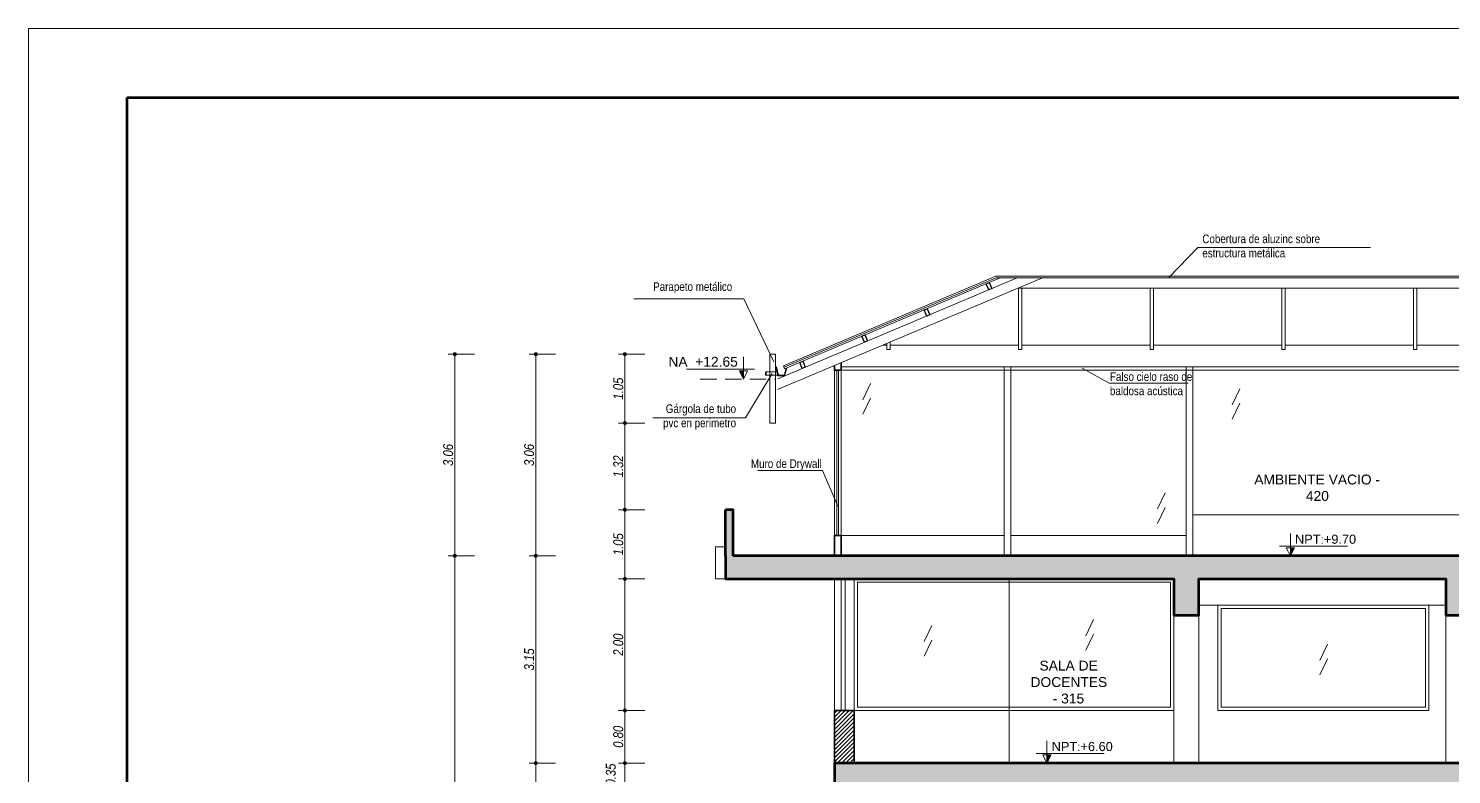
# Model space of a CAD drawing. Header units: inches. Extents: x 140 to 978, y -82 to 38.
# Drawn here: x 602.93 to 624.54, y -38.56 to -27.23 of the extents above; entities that cross this region are included whole.
import ezdxf

# ---------------------------------------------------------------- set-up
doc = ezdxf.new("R2010")
doc.units = ezdxf.units.IN
doc.header["$MEASUREMENT"] = 0
doc.linetypes.add('DASHED2', pattern=[0.375, 0.25, -0.125])
doc.layers.get('0').update_dxf_attribs({"lineweight": 0})
for name, color, linetype, lineweight in [('UNSAAC CUBIERTAS', 22, 'Continuous', 0), ('UNSAAC- CORREAS', 42, 'Continuous', 30), ('UNSAAC- ROTULO', 7, 'Continuous', 60), ('UNSAAC-CORTE ESTRUCTURA', 7, 'Continuous', 70), ('UNSAAC-CORTE MURO', 42, 'Continuous', 35), ('UNSAAC-COTA', 48, 'Continuous', 0), ('UNSAAC-FACHADA(2DO PLANO)', 7, 'Continuous', 30), ('UNSAAC-LINEA 0.00', 251, 'Continuous', 0), ('UNSAAC-LLAMADOS', 88, 'Continuous', 0), ('UNSAAC-MUEBLE', 254, 'Continuous', 0), ('UNSAAC-MURETE', 146, 'Continuous', 20), ('UNSAAC-PROYECCIONES', 38, 'DASHED2', 0), ('UNSAAC-TEXTOS', 250, 'Continuous', 0), ('UNSAAC-TEXTURAS', 250, 'Continuous', 0), ('UNSAAC-VANOS', 24, 'Continuous', 0)]:
    doc.layers.add(name, color=color, linetype=linetype, lineweight=lineweight)
doc.styles.add('5mm', font='GOTHIC.TTF', dxfattribs={"height": 5})
doc.styles.add('narrow', font='')
doc.styles.get("Standard").update_dxf_attribs({"font": 'arial.ttf'})
doc.styles.get('narrow').set_extended_font_data('Arial Narrow', italic=True)
doc.dimstyles.new('1EN75', dxfattribs={"dimtxt": 0.15, "dimasz": 0.06, "dimexe": 0.1, "dimexo": 0.15, "dimgap": 0.025, "dimtad": 1, "dimzin": 1, "dimdsep": 46, "dimtxsty": 'narrow', "dimblk": 'DOT', "dimcen": 0.1, "dimclrd": 256, "dimclre": 256, "dimclrt": 256, "dimaunit": 1, "dimadec": 3, "dimazin": 0, "dimtfac": 1, "dimtmove": 2, "dimatfit": 3, "dimldrblk": 'ARCHTICK', "dimfxl": 0.3, "dimfxlon": 1, "dimtolj": 1, "dimtzin": 0, "dimlwd": 0, "dimlwe": 0, "dimarcsym": 0})
pattern_1 = [(95, (-75.50643, 3.20873), (0.275776, 0.23140354), [0.0375, -0.4125]), (40, (-75.50643, 3.20873), (-0.31499608, 0.21688407), [0.03, -0.33]), (145.451444, (-75.48345, 3.228), (-0.03922008, 0.44828761), [0.0318701, -0.35057106]), (91.1842, (-75.57714, 3.27944), (0.4358467, 0.3188069), [0.05625, -0.61875]), (141.635635, (-75.5408, 3.306), (-0.01395003, 0.67485583), [0.04780517, -0.5258569]), (36.18416, (-75.57714, 3.27944), (-0.01395003, 0.67485583), [0.045, -0.495]), (66, (-75.5241, 3.29712), (0.35338579, 0.06869124), [0.0375, -0.4125]), (11, (-75.5241, 3.29712), (-0.1703543, 0.34240422), [0.03, -0.33]), (116.451445, (-75.49466, 3.30285), (0.18303149, 0.41109545), [0.0318701, -0.35057106]), (82.5, (-75.50643, 3.20873), (-0.113396593, 0.121994909), [0, -0.326, 0, -0.335, 0, -0.33125]), (52.5, (-75.50643, 3.20873), (-0.04643647, 0.232454725), [0, -0.191, 0, -0.3185, 0, -0.12625]), (12.5, (-75.58527, 3.12989), (0.196709084, 0.18076038), [0, -0.125, 0, -0.39, 0, -0.5175]), (2.5, (-75.62063, 3.09454), (0.17079499, 0.2415799), [0, -0.1625, 0, -0.259, 0, -0.3675])]

# ---------------------------------------------------------------- blocks, each defined once
blk = doc.blocks.new('A$C60F52226')
at = {"layer": 'UNSAAC-TEXTOS'}
h = blk.add_hatch(color=0, dxfattribs=at)
h.dxf.hatch_style = 1
h.paths.add_polyline_path([(0.062, 0.123), (0, 0.123), (0, 0)])
at = {"layer": 'UNSAAC-TEXTOS', "color": 0}
for p, q in [((0, 0), (0, 0.339)), ((-0.165, 0.148), (0.867, 0.148)), ((-0.062, 0.123), (0.062, 0.123))]:
    blk.add_line(p, q, dxfattribs=at)
blk.add_lwpolyline([(-0.062, 0.123), (0, 0), (0.062, 0.123)], dxfattribs=at)
blk = doc.blocks.new('_Dot')
at = {"color": 0, "linetype": 'ByBlock', "lineweight": -2}
blk.add_line((-0.5, 0), (-1, 0), dxfattribs=at)
at = {"color": 0, "linetype": 'ByBlock', "const_width": 0.5}
blk.add_lwpolyline([(-0.25, 0, 1), (0.25, 0, 1)], format="xyb", close=True, dxfattribs=at)
blk = doc.blocks.new('*D888')
at = {"layer": 'Defpoints', "color": 0, "ltscale": 2.5, "transparency": 16777216}
for p in [(611.986, -38.389), (615.166, -38.389), (615.166, -38.739)]:
    blk.add_point(p, dxfattribs=at)
at = {"layer": 'UNSAAC-COTA', "lineweight": 0, "ltscale": 2.5, "transparency": 16777216}
for p, q in [((612.286, -38.389), (611.886, -38.389)), ((611.986, -38.679), (611.986, -38.449)), ((612.286, -38.739), (611.886, -38.739))]:
    blk.add_line(p, q, dxfattribs=at)
at = {"layer": 'UNSAAC-COTA', "lineweight": 0, "ltscale": 2.5, "transparency": 16777216, "xscale": 0.06, "yscale": 0.06, "zscale": 0.06}
for p, rotation in [((611.986, -38.389), 90), ((611.986, -38.739), 270)]:
    blk.add_blockref('_Dot', p, dxfattribs=dict(at, rotation=rotation))
at = {"layer": 'UNSAAC-COTA', "ltscale": 2.5, "transparency": 16777216, "insert": (611.772, -38.564), "char_height": 0.15, "attachment_point": 5, "rotation": 90, "style": 'narrow'}
blk.add_mtext('\\A1;0.35', dxfattribs=at)
blk = doc.blocks.new('_ArchTick')
at = {"layer": 'UNSAAC-FACHADA(2DO PLANO)', "color": 0, "const_width": 0.15}
blk.add_lwpolyline([(-0.5, -0.5), (0.5, 0.5)], dxfattribs=at)
blk = doc.blocks.new('*D889')
at = {"layer": 'Defpoints', "color": 0, "ltscale": 2.5, "transparency": 16777216}
for p in [(611.986, -37.589), (615.166, -37.589), (615.166, -38.389)]:
    blk.add_point(p, dxfattribs=at)
at = {"layer": 'UNSAAC-COTA', "lineweight": 0, "ltscale": 2.5, "transparency": 16777216}
for p, q in [((612.286, -37.589), (611.886, -37.589)), ((611.986, -38.329), (611.986, -37.649)), ((612.286, -38.389), (611.886, -38.389))]:
    blk.add_line(p, q, dxfattribs=at)
at = {"layer": 'UNSAAC-COTA', "lineweight": 0, "ltscale": 2.5, "transparency": 16777216, "xscale": 0.06, "yscale": 0.06, "zscale": 0.06}
for p, rotation in [((611.986, -37.589), 90), ((611.986, -38.389), 270)]:
    blk.add_blockref('_Dot', p, dxfattribs=dict(at, rotation=rotation))
at = {"layer": 'UNSAAC-COTA', "ltscale": 2.5, "transparency": 16777216, "insert": (611.885, -37.989), "char_height": 0.15, "attachment_point": 5, "rotation": 90, "style": 'narrow'}
blk.add_mtext('\\A1;0.80', dxfattribs=at)
blk = doc.blocks.new('*D890')
at = {"layer": 'Defpoints', "color": 0, "ltscale": 2.5, "transparency": 16777216}
for p in [(611.986, -35.589), (615.166, -35.589), (615.166, -37.589)]:
    blk.add_point(p, dxfattribs=at)
at = {"layer": 'UNSAAC-COTA', "lineweight": 0, "ltscale": 2.5, "transparency": 16777216}
for p, q in [((612.286, -35.589), (611.886, -35.589)), ((611.986, -37.529), (611.986, -35.649)), ((612.286, -37.589), (611.886, -37.589))]:
    blk.add_line(p, q, dxfattribs=at)
at = {"layer": 'UNSAAC-COTA', "lineweight": 0, "ltscale": 2.5, "transparency": 16777216, "xscale": 0.06, "yscale": 0.06, "zscale": 0.06}
for p, rotation in [((611.986, -35.589), 90), ((611.986, -37.589), 270)]:
    blk.add_blockref('_Dot', p, dxfattribs=dict(at, rotation=rotation))
at = {"layer": 'UNSAAC-COTA', "ltscale": 2.5, "transparency": 16777216, "insert": (611.885, -36.589), "char_height": 0.15, "attachment_point": 5, "rotation": 90, "style": 'narrow'}
blk.add_mtext('\\A1;2.00', dxfattribs=at)
blk = doc.blocks.new('*D891')
at = {"layer": 'Defpoints', "color": 0, "ltscale": 2.5, "transparency": 16777216}
for p in [(611.986, -34.539), (613.511, -34.539), (615.166, -35.589)]:
    blk.add_point(p, dxfattribs=at)
at = {"layer": 'UNSAAC-COTA', "lineweight": 0, "ltscale": 2.5, "transparency": 16777216}
for p, q in [((612.286, -34.539), (611.886, -34.539)), ((611.986, -35.529), (611.986, -34.599)), ((612.286, -35.589), (611.886, -35.589))]:
    blk.add_line(p, q, dxfattribs=at)
at = {"layer": 'UNSAAC-COTA', "lineweight": 0, "ltscale": 2.5, "transparency": 16777216, "xscale": 0.06, "yscale": 0.06, "zscale": 0.06}
for p, rotation in [((611.986, -34.539), 90), ((611.986, -35.589), 270)]:
    blk.add_blockref('_Dot', p, dxfattribs=dict(at, rotation=rotation))
at = {"layer": 'UNSAAC-COTA', "ltscale": 2.5, "transparency": 16777216, "insert": (611.885, -35.064), "char_height": 0.15, "attachment_point": 5, "rotation": 90, "style": 'narrow'}
blk.add_mtext('\\A1;1.05', dxfattribs=at)
blk = doc.blocks.new('*D892')
at = {"layer": 'Defpoints', "color": 0, "ltscale": 2.5, "transparency": 16777216}
for p in [(611.986, -33.222), (614.187, -33.222), (613.511, -34.539)]:
    blk.add_point(p, dxfattribs=at)
at = {"layer": 'UNSAAC-COTA', "lineweight": 0, "ltscale": 2.5, "transparency": 16777216}
for p, q in [((612.286, -33.222), (611.886, -33.222)), ((611.986, -34.479), (611.986, -33.282)), ((612.286, -34.539), (611.886, -34.539))]:
    blk.add_line(p, q, dxfattribs=at)
at = {"layer": 'UNSAAC-COTA', "lineweight": 0, "ltscale": 2.5, "transparency": 16777216, "xscale": 0.06, "yscale": 0.06, "zscale": 0.06}
for p, rotation in [((611.986, -33.222), 90), ((611.986, -34.539), 270)]:
    blk.add_blockref('_Dot', p, dxfattribs=dict(at, rotation=rotation))
at = {"layer": 'UNSAAC-COTA', "ltscale": 2.5, "transparency": 16777216, "insert": (611.885, -33.88), "char_height": 0.15, "attachment_point": 5, "rotation": 90, "style": 'narrow'}
blk.add_mtext('\\A1;1.32', dxfattribs=at)
blk = doc.blocks.new('*D893')
at = {"layer": 'Defpoints', "color": 0, "ltscale": 2.5, "transparency": 16777216}
for p in [(611.986, -32.175), (614.187, -32.175), (614.187, -33.222)]:
    blk.add_point(p, dxfattribs=at)
at = {"layer": 'UNSAAC-COTA', "lineweight": 0, "ltscale": 2.5, "transparency": 16777216}
for p, q in [((612.286, -32.175), (611.886, -32.175)), ((611.986, -33.162), (611.986, -32.235)), ((612.286, -33.222), (611.886, -33.222))]:
    blk.add_line(p, q, dxfattribs=at)
at = {"layer": 'UNSAAC-COTA', "lineweight": 0, "ltscale": 2.5, "transparency": 16777216, "xscale": 0.06, "yscale": 0.06, "zscale": 0.06}
for p, rotation in [((611.986, -32.175), 90), ((611.986, -33.222), 270)]:
    blk.add_blockref('_Dot', p, dxfattribs=dict(at, rotation=rotation))
at = {"layer": 'UNSAAC-COTA', "ltscale": 2.5, "transparency": 16777216, "insert": (611.885, -32.699), "char_height": 0.15, "attachment_point": 5, "rotation": 90, "style": 'narrow'}
blk.add_mtext('\\A1;1.05', dxfattribs=at)
blk = doc.blocks.new('*D895')
at = {"layer": 'Defpoints', "color": 0, "ltscale": 2.5, "transparency": 16777216}
for p in [(610.633, -38.389), (615.166, -38.389), (617.367, -41.539)]:
    blk.add_point(p, dxfattribs=at)
at = {"layer": 'UNSAAC-COTA', "lineweight": 0, "ltscale": 2.5, "transparency": 16777216}
for p, q in [((610.933, -38.389), (610.533, -38.389)), ((610.633, -41.479), (610.633, -38.449)), ((610.933, -41.539), (610.533, -41.539))]:
    blk.add_line(p, q, dxfattribs=at)
at = {"layer": 'UNSAAC-COTA', "lineweight": 0, "ltscale": 2.5, "transparency": 16777216, "xscale": 0.06, "yscale": 0.06, "zscale": 0.06}
for p, rotation in [((610.633, -38.389), 90), ((610.633, -41.539), 270)]:
    blk.add_blockref('_Dot', p, dxfattribs=dict(at, rotation=rotation))
at = {"layer": 'UNSAAC-COTA', "ltscale": 2.5, "transparency": 16777216, "insert": (610.532, -39.964), "char_height": 0.15, "attachment_point": 5, "rotation": 90, "style": 'narrow'}
blk.add_mtext('\\A1;3.15', dxfattribs=at)
blk = doc.blocks.new('*D896')
at = {"layer": 'Defpoints', "color": 0, "ltscale": 2.5, "transparency": 16777216}
for p in [(610.633, -35.239), (613.631, -35.239), (615.166, -38.389)]:
    blk.add_point(p, dxfattribs=at)
at = {"layer": 'UNSAAC-COTA', "lineweight": 0, "ltscale": 2.5, "transparency": 16777216}
for p, q in [((610.933, -35.239), (610.533, -35.239)), ((610.633, -38.329), (610.633, -35.299)), ((610.933, -38.389), (610.533, -38.389))]:
    blk.add_line(p, q, dxfattribs=at)
at = {"layer": 'UNSAAC-COTA', "lineweight": 0, "ltscale": 2.5, "transparency": 16777216, "xscale": 0.06, "yscale": 0.06, "zscale": 0.06}
for p, rotation in [((610.633, -35.239), 90), ((610.633, -38.389), 270)]:
    blk.add_blockref('_Dot', p, dxfattribs=dict(at, rotation=rotation))
at = {"layer": 'UNSAAC-COTA', "ltscale": 2.5, "transparency": 16777216, "insert": (610.532, -36.814), "char_height": 0.15, "attachment_point": 5, "rotation": 90, "style": 'narrow'}
blk.add_mtext('\\A1;3.15', dxfattribs=at)
blk = doc.blocks.new('*D897')
at = {"layer": 'Defpoints', "color": 0, "ltscale": 2.5, "transparency": 16777216}
for p in [(610.633, -32.175), (614.187, -32.175), (613.631, -35.239)]:
    blk.add_point(p, dxfattribs=at)
at = {"layer": 'UNSAAC-COTA', "lineweight": 0, "ltscale": 2.5, "transparency": 16777216}
for p, q in [((610.933, -32.175), (610.533, -32.175)), ((610.633, -35.179), (610.633, -32.235)), ((610.933, -35.239), (610.533, -35.239))]:
    blk.add_line(p, q, dxfattribs=at)
at = {"layer": 'UNSAAC-COTA', "lineweight": 0, "ltscale": 2.5, "transparency": 16777216, "xscale": 0.06, "yscale": 0.06, "zscale": 0.06}
for p, rotation in [((610.633, -32.175), 90), ((610.633, -35.239), 270)]:
    blk.add_blockref('_Dot', p, dxfattribs=dict(at, rotation=rotation))
at = {"layer": 'UNSAAC-COTA', "ltscale": 2.5, "transparency": 16777216, "insert": (610.532, -33.707), "char_height": 0.15, "attachment_point": 5, "rotation": 90, "style": 'narrow'}
blk.add_mtext('\\A1;3.06', dxfattribs=at)
blk = doc.blocks.new('*D898')
at = {"layer": 'Defpoints', "color": 0, "ltscale": 2.5, "transparency": 16777216}
for p in [(609.403, -35.239), (616.167, -35.239), (616.167, -45.189)]:
    blk.add_point(p, dxfattribs=at)
at = {"layer": 'UNSAAC-COTA', "lineweight": 0, "ltscale": 2.5, "transparency": 16777216}
for p, q in [((609.703, -35.239), (609.303, -35.239)), ((609.403, -45.129), (609.403, -35.299)), ((609.703, -45.189), (609.303, -45.189))]:
    blk.add_line(p, q, dxfattribs=at)
at = {"layer": 'UNSAAC-COTA', "lineweight": 0, "ltscale": 2.5, "transparency": 16777216, "xscale": 0.06, "yscale": 0.06, "zscale": 0.06}
for p, rotation in [((609.403, -35.239), 90), ((609.403, -45.189), 270)]:
    blk.add_blockref('_Dot', p, dxfattribs=dict(at, rotation=rotation))
at = {"layer": 'UNSAAC-COTA', "ltscale": 2.5, "transparency": 16777216, "insert": (609.302, -40.214), "char_height": 0.15, "attachment_point": 5, "rotation": 90, "style": 'narrow'}
blk.add_mtext('\\A1;9.95', dxfattribs=at)
blk = doc.blocks.new('*D899')
at = {"layer": 'Defpoints', "color": 0, "ltscale": 2.5, "transparency": 16777216}
for p in [(609.403, -32.175), (614.187, -32.175), (616.167, -35.239)]:
    blk.add_point(p, dxfattribs=at)
at = {"layer": 'UNSAAC-COTA', "lineweight": 0, "ltscale": 2.5, "transparency": 16777216}
for p, q in [((609.703, -32.175), (609.303, -32.175)), ((609.403, -35.179), (609.403, -32.235)), ((609.703, -35.239), (609.303, -35.239))]:
    blk.add_line(p, q, dxfattribs=at)
at = {"layer": 'UNSAAC-COTA', "lineweight": 0, "ltscale": 2.5, "transparency": 16777216, "xscale": 0.06, "yscale": 0.06, "zscale": 0.06}
for p, rotation in [((609.403, -32.175), 90), ((609.403, -35.239), 270)]:
    blk.add_blockref('_Dot', p, dxfattribs=dict(at, rotation=rotation))
at = {"layer": 'UNSAAC-COTA', "ltscale": 2.5, "transparency": 16777216, "insert": (609.302, -33.707), "char_height": 0.15, "attachment_point": 5, "rotation": 90, "style": 'narrow'}
blk.add_mtext('\\A1;3.06', dxfattribs=at)

msp = doc.modelspace()

# ---------------------------------------------------------------- hatches: boundary and pattern name
at = {"layer": 'UNSAAC-TEXTURAS'}
h = msp.add_hatch(dxfattribs=at)
h.set_pattern_fill('AR-CONC', color=256, scale=0.05, angle=45)
h.set_pattern_definition(pattern_1)
h.paths.add_polyline_path([(654.686, -35.102), (654.686, -34.539), (654.566, -34.539), (654.566, -35.239), (613.631, -35.239), (613.631, -34.539), (613.511, -34.539), (613.511, -35.239), (613.511, -35.589), (620.321, -35.589), (620.321, -36.139), (620.701, -36.139), (620.701, -35.589), (624.451, -35.589), (624.451, -36.139), (624.831, -36.139), (624.831, -35.589), (630.042, -35.589), (630.042, -36.139), (630.422, -36.139), (630.422, -35.989), (630.422, -35.589), (635.622, -35.589), (635.622, -36.139), (636.002, -36.139), (636.002, -35.589), (641.212, -35.589), (641.212, -36.139), (641.592, -36.139), (641.592, -35.989), (641.592, -35.589), (646.792, -35.589), (646.792, -36.139), (647.172, -36.139), (647.172, -35.589), (652.382, -35.589), (652.382, -36.139), (652.762, -36.139), (652.762, -35.589), (654.686, -35.589)])
h = msp.add_hatch(dxfattribs=at)
h.set_pattern_fill('ANSI31', color=256, scale=0.35)
h.set_pattern_definition([(45, (-75.50643, 3.208734), (-0.0309359217, 0.0309359217), [])])
h.paths.add_polyline_path([(615.166, -37.589), (615.466, -37.589), (615.466, -38.389), (615.166, -38.389)])
h = msp.add_hatch(dxfattribs=at)
h.set_pattern_fill('AR-CONC', color=256, scale=0.05, angle=45)
h.set_pattern_definition(pattern_1)
h.paths.add_polyline_path([(652.382, -38.739), (652.382, -39.289), (652.762, -39.289), (652.762, -38.389), (615.166, -38.389), (615.166, -38.739), (620.321, -38.739), (620.321, -39.289), (620.701, -39.289), (620.701, -38.739), (624.451, -38.739), (624.451, -39.289), (624.831, -39.289), (624.831, -38.739), (630.042, -38.739), (630.042, -39.289), (630.422, -39.289), (630.422, -38.739), (635.622, -38.739), (635.622, -39.289), (636.002, -39.289), (636.002, -38.739), (641.212, -38.739), (641.212, -39.289), (641.592, -39.289), (641.592, -38.739), (646.792, -38.739), (646.792, -39.289), (647.172, -39.289), (647.172, -38.739)])

# ---------------------------------------------------------------- linework, layer by layer
at = {"layer": 'UNSAAC CUBIERTAS'}
for p, q in [((614.392, -32.351), (617.617, -30.99)), ((614.402, -32.374), (617.621, -31.015)), ((617.617, -30.99), (650.826, -30.99)), ((617.621, -31.015), (650.822, -31.015))]:
    msp.add_line(p, q, dxfattribs=at)
msp.add_lwpolyline([(614.187, -32.175), (614.271, -32.175), (614.271, -33.222), (614.187, -33.222)], close=True, dxfattribs=at)
at = {"layer": 'UNSAAC- CORREAS', "ltscale": 2.5}
for points in [[(617.473, -31.105), (617.519, -31.085), (617.558, -31.177), (617.512, -31.197)], [(616.529, -31.503), (616.575, -31.484), (616.614, -31.576), (616.568, -31.596)], [(615.585, -31.902), (615.631, -31.883), (615.67, -31.975), (615.624, -31.994)], [(614.64, -32.301), (614.687, -32.281), (614.725, -32.373), (614.679, -32.393)]]:
    msp.add_lwpolyline(points, close=True, dxfattribs=at)
at = {"layer": 'UNSAAC- ROTULO', "color": 5, "lineweight": 0, "flags": 128}
msp.add_lwpolyline([(602.929, -27.226), (667.429, -27.226), (667.429, -72.976), (602.929, -72.976)], close=True, dxfattribs=at)
at = {"layer": 'UNSAAC- ROTULO', "lineweight": 70, "flags": 128}
msp.add_lwpolyline([(604.429, -28.276), (665.929, -28.276), (665.929, -71.026), (604.429, -71.026)], close=True, dxfattribs=at)
at = {"layer": 'UNSAAC-CORTE ESTRUCTURA'}
for p, q in [((613.511, -35.239), (613.511, -34.539)), ((613.631, -35.239), (613.631, -34.539))]:
    msp.add_line(p, q, dxfattribs=at)
for points in [[(613.631, -34.539), (613.631, -34.539), (613.511, -34.539)], [(613.511, -35.239), (613.511, -35.589), (620.321, -35.589), (620.321, -36.139), (620.701, -36.139), (620.701, -35.589), (624.451, -35.589), (624.451, -36.139), (624.831, -36.139)], [(654.566, -35.239), (613.631, -35.239)], [(652.762, -38.389), (615.166, -38.389), (615.166, -38.739), (620.321, -38.739), (620.321, -39.289), (620.701, -39.289), (620.701, -38.739), (624.451, -38.739), (624.451, -39.289), (624.831, -39.289)]]:
    msp.add_lwpolyline(points, dxfattribs=at)
at = {"layer": 'UNSAAC-CORTE MURO'}
for p, q in [((615.166, -35.239), (615.166, -34.929)), ((615.267, -34.929), (615.166, -34.929)), ((615.267, -35.239), (615.267, -34.929)), ((615.166, -37.589), (615.166, -38.389)), ((615.166, -37.589), (615.466, -37.589)), ((615.466, -38.389), (615.466, -37.589))]:
    msp.add_line(p, q, dxfattribs=at)
msp.add_lwpolyline([(615.267, -32.307), (615.267, -32.419), (615.166, -32.419), (615.166, -32.35)], dxfattribs=at)
msp.add_lwpolyline([(615.166, -37.589), (615.466, -37.589), (615.466, -38.389), (615.166, -38.389)], close=True, dxfattribs=at)
at = {"layer": 'UNSAAC-COTA', "ltscale": 2.5}
for p, q in [((615.962, -32.04), (615.902, -32.04)), ((617.962, -32.04), (616.012, -32.04)), ((619.962, -32.04), (618.012, -32.04)), ((621.962, -32.04), (620.012, -32.04)), ((623.962, -32.04), (622.012, -32.04)), ((625.962, -32.04), (624.012, -32.04))]:
    msp.add_line(p, q, dxfattribs=at)
for points in [[(614.125, -32.445), (614.304, -32.445)], [(614.125, -32.495), (614.364, -32.495)]]:
    msp.add_lwpolyline(points, dxfattribs=at)
for centre, radius, start, end in [((614.137, -32.483), 0.0173, 133.7008, 226.2992), ((614.114, -32.458), 0.0162, 309.2954, 50.7046)]:
    msp.add_arc(centre, radius, start, end, dxfattribs=at)
at = {"layer": 'UNSAAC-LINEA 0.00', "ltscale": 2.5}
for p, q in [((614.305, -32.714), (618.328, -31.015)), ((618.328, -31.015), (614.305, -32.714)), ((617.942, -31.015), (614.306, -32.55)), ((614.411, -32.397), (617.685, -31.015)), ((651.188, -31.17), (617.962, -31.17)), ((617.962, -31.17), (617.962, -32.104)), ((618.012, -31.17), (618.012, -32.104)), ((619.962, -31.17), (619.962, -32.104)), ((620.012, -31.17), (620.012, -32.104)), ((621.962, -31.17), (621.962, -32.104)), ((622.012, -31.17), (622.012, -32.104)), ((623.962, -31.17), (623.962, -32.104)), ((624.012, -31.17), (624.012, -32.104)), ((615.962, -32.014), (615.962, -32.104)), ((616.012, -32.104), (615.962, -32.104)), ((616.012, -31.993), (616.012, -32.104)), ((618.012, -32.104), (617.962, -32.104)), ((620.012, -32.104), (619.962, -32.104)), ((622.012, -32.104), (621.962, -32.104)), ((624.012, -32.104), (623.962, -32.104)), ((614.392, -32.351), (614.411, -32.397)), ((615.267, -32.369), (652.66, -32.369)), ((615.267, -32.419), (652.66, -32.419))]:
    msp.add_line(p, q, dxfattribs=at)
msp.add_lwpolyline([(614.442, -32.392), (614.432, -32.392), (614.402, -32.496), (614.317, -32.495), (614.286, -32.368), (614.275, -32.368), (614.309, -32.505), (614.409, -32.506)], close=True, dxfattribs=at)
at = {"layer": 'UNSAAC-LLAMADOS'}
for points in [[(623.308, -30.552), (620.683, -30.552), (620.249, -31.007)], [(612.122, -31.335), (613.794, -31.335), (614.246, -32.29)], [(618.928, -32.39), (619.337, -32.617), (620.541, -32.617)], [(612.408, -33.141), (613.815, -33.141), (614.221, -32.469)], [(614.004, -33.945), (614.988, -33.945), (615.217, -34.483)]]:
    msp.add_lwpolyline(points, dxfattribs=at)
at = {"layer": 'UNSAAC-MUEBLE'}
for p, q in [((617.744, -35.239), (617.744, -32.369)), ((617.846, -35.239), (617.846, -32.369)), ((620.51, -35.239), (620.51, -32.369)), ((620.612, -35.239), (620.612, -32.369)), ((615.717, -32.622), (615.6, -32.867)), ((615.717, -32.843), (615.6, -33.088)), ((621.323, -32.7), (621.207, -32.944)), ((621.323, -32.921), (621.207, -33.165)), ((620.191, -34.282), (620.075, -34.527)), ((620.191, -34.503), (620.075, -34.748)), ((620.612, -34.619), (624.66, -34.619)), ((615.267, -34.929), (617.744, -34.929)), ((617.846, -34.929), (620.51, -34.929)), ((624.451, -35.989), (620.701, -35.989)), ((616.644, -36.299), (616.528, -36.543)), ((619.1, -36.209), (618.984, -36.454)), ((620.321, -36.139), (620.321, -38.389)), ((620.701, -36.139), (620.701, -38.389)), ((624.451, -36.139), (624.451, -38.389)), ((619.1, -36.43), (618.984, -36.675)), ((616.644, -36.52), (616.528, -36.764)), ((622.653, -36.584), (622.536, -36.829)), ((622.653, -36.805), (622.536, -37.05)), ((617.82, -37.589), (620.321, -37.589)), ((617.82, -37.589), (617.82, -38.389))]:
    msp.add_line(p, q, dxfattribs=at)
for points in [[(613.511, -35.102), (613.361, -35.102), (613.361, -35.589), (613.511, -35.589)], [(615.466, -35.589), (617.82, -35.589), (617.82, -37.589), (615.466, -37.589)], [(617.82, -35.589), (620.321, -35.589), (620.321, -37.589), (617.82, -37.589)], [(620.991, -35.989), (624.191, -35.989), (624.191, -37.589), (620.991, -37.589)], [(621.041, -36.039), (624.141, -36.039), (624.141, -37.539), (621.041, -37.539)]]:
    msp.add_lwpolyline(points, close=True, dxfattribs=at)
for points in [[(617.82, -37.539), (615.516, -37.539), (615.516, -35.639), (617.82, -35.639)], [(617.82, -35.639), (620.271, -35.639), (620.271, -37.539), (617.82, -37.539)]]:
    msp.add_lwpolyline(points, dxfattribs=at)
at = {"layer": 'UNSAAC-MURETE'}
for p, q in [((615.166, -34.929), (615.166, -32.419)), ((615.267, -34.929), (615.267, -32.419))]:
    msp.add_line(p, q, dxfattribs=at)
for points in [[(615.166, -37.589), (615.166, -35.589)], [(615.466, -37.589), (615.466, -35.589)]]:
    msp.add_lwpolyline(points, dxfattribs=at)
at = {"layer": 'UNSAAC-PROYECCIONES'}
msp.add_line((613.131, -32.553), (614.271, -32.553), dxfattribs=at)
at = {"layer": 'UNSAAC-PROYECCIONES', "ltscale": 0.25}
for centre, radius, start, end in [((614.135, -32.458), 0.0162, 129.2954, 230.7046), ((614.113, -32.483), 0.0173, 313.7008, 46.2992)]:
    msp.add_arc(centre, radius, start, end, dxfattribs=at)
at = {"layer": 'UNSAAC-VANOS'}
for p, q in [((615.202, -34.929), (615.202, -32.419)), ((615.229, -34.929), (615.229, -32.419))]:
    msp.add_line(p, q, dxfattribs=at)
for points in [[(615.272, -37.589), (615.272, -35.589)], [(615.33, -37.589), (615.33, -35.589)]]:
    msp.add_lwpolyline(points, dxfattribs=at)

# ---------------------------------------------------------------- block references
at = {"layer": 'UNSAAC-TEXTOS', "xscale": -1}
msp.add_blockref('A$C60F52226', (613.787, -32.553), dxfattribs=at)
at = {"layer": 'UNSAAC-TEXTOS'}
for p in [(622.09, -35.239), (618.395, -38.389)]:
    msp.add_blockref('A$C60F52226', p, dxfattribs=at)

# ---------------------------------------------------------------- texts
at = {"layer": 'UNSAAC-LLAMADOS', "char_height": 0.13, "style": 'narrow'}
for s, insert, width, attachment_point in [('{\\fArial Narrow|b0|i0|c0|p34;Cobertura de aluzinc sobre estructura metálica }', (620.754, -30.358), 2.19448, 1), ('{\\fArial Narrow|b0|i0|c0|p34;Parapeto metálico}', (613.615, -31.084), 2.19448, 3), ('{\\fArial Narrow|b0|i0|c0|p34;Falso cielo raso de baldosa acústica}', (619.351, -32.452), 1.33546, 1), ('{\\fArial Narrow|b0|i0|c0|p34;Gárgola de tubo pvc en perimetro}', (613.674, -32.939), 1.23026, 3), ('\\A1;{\\fArial Narrow|b0|i0|c0|p34;Muro de Drywall}', (613.899, -33.774), 2.19448, 1)]:
    msp.add_mtext(s, dxfattribs=dict(at, insert=insert, width=width, attachment_point=attachment_point))
at = {"layer": 'UNSAAC-TEXTOS', "insert": (612.646, -32.216), "char_height": 0.15, "width": 1.06387, "attachment_point": 1, "style": '5mm'}
msp.add_mtext('{\\fArial|b0|i0|c0|p34;NA  +12.65}', dxfattribs=at)
at = {"layer": 'UNSAAC-TEXTOS', "attachment_point": 1}
for s, insert, char_height, width in [('\\pi0.18578;AMBIENTE VACIO - \\P\\pi0.96877;420', (621.357, -34.005), 0.15, 2.27449), ('{\\H1.0667x;NPT\\fArial|b0|i0|c204|p34;\\H0.9375x;:\\fArial|b0|i0|c0|p34;\\H1.0667x;+9.70}', (622.161, -34.918), 0.13, 1.05723), ('{\\H1.0667x;NPT\\fArial|b0|i0|c204|p34;\\H0.9375x;:\\fArial|b0|i0|c0|p34;\\H1.0667x;+6.60}', (618.466, -38.068), 0.13, 1.05723)]:
    msp.add_mtext(s, dxfattribs=dict(at, insert=insert, char_height=char_height, width=width))
at = {"layer": 'UNSAAC-TEXTOS', "insert": (618.144, -36.833), "char_height": 0.15, "attachment_point": 1}
msp.add_mtext_dynamic_manual_height_columns('\\pi0.13709;SALA DE \\P\\pi0.00074619;DOCENTES \\P\\pi0.33804;- 315', width=1.13867, gutter_width=1, heights=[0], dxfattribs=at)

# ---------------------------------------------------------------- dimensions: what is measured, and where the dimension line sits
at = {"layer": 'UNSAAC-COTA', "ltscale": 2.5}
for base, p1, p2, picture, middle in [((609.403, -32.175), (616.167, -35.239), (614.187, -32.175), '*D899', (609.302, -33.707)), ((610.633, -32.175), (613.631, -35.239), (614.187, -32.175), '*D897', (610.532, -33.707)), ((611.986, -32.175), (614.187, -33.222), (614.187, -32.175), '*D893', (611.885, -32.699)), ((611.986, -33.222), (613.511, -34.539), (614.187, -33.222), '*D892', (611.885, -33.88)), ((611.986, -34.539), (615.166, -35.589), (613.511, -34.539), '*D891', (611.885, -35.064)), ((609.403, -35.239), (616.167, -45.189), (616.167, -35.239), '*D898', (609.302, -40.214)), ((610.633, -35.239), (615.166, -38.389), (613.631, -35.239), '*D896', (610.532, -36.814)), ((611.986, -35.589), (615.166, -37.589), (615.166, -35.589), '*D890', (611.885, -36.589)), ((611.986, -37.589), (615.166, -38.389), (615.166, -37.589), '*D889', (611.885, -37.989)), ((610.633, -38.389), (617.367, -41.539), (615.166, -38.389), '*D895', (610.532, -39.964)), ((611.986, -38.389), (615.166, -38.739), (615.166, -38.389), '*D888', (611.772, -38.564))]:
    dim = msp.add_linear_dim(base=base, p1=p1, p2=p2, angle=90, dimstyle='1EN75', dxfattribs=at)
    dim.commit()
    dim.dimension.update_dxf_attribs({"geometry": picture, "text_midpoint": middle})

doc.saveas('drawing.dxf')
